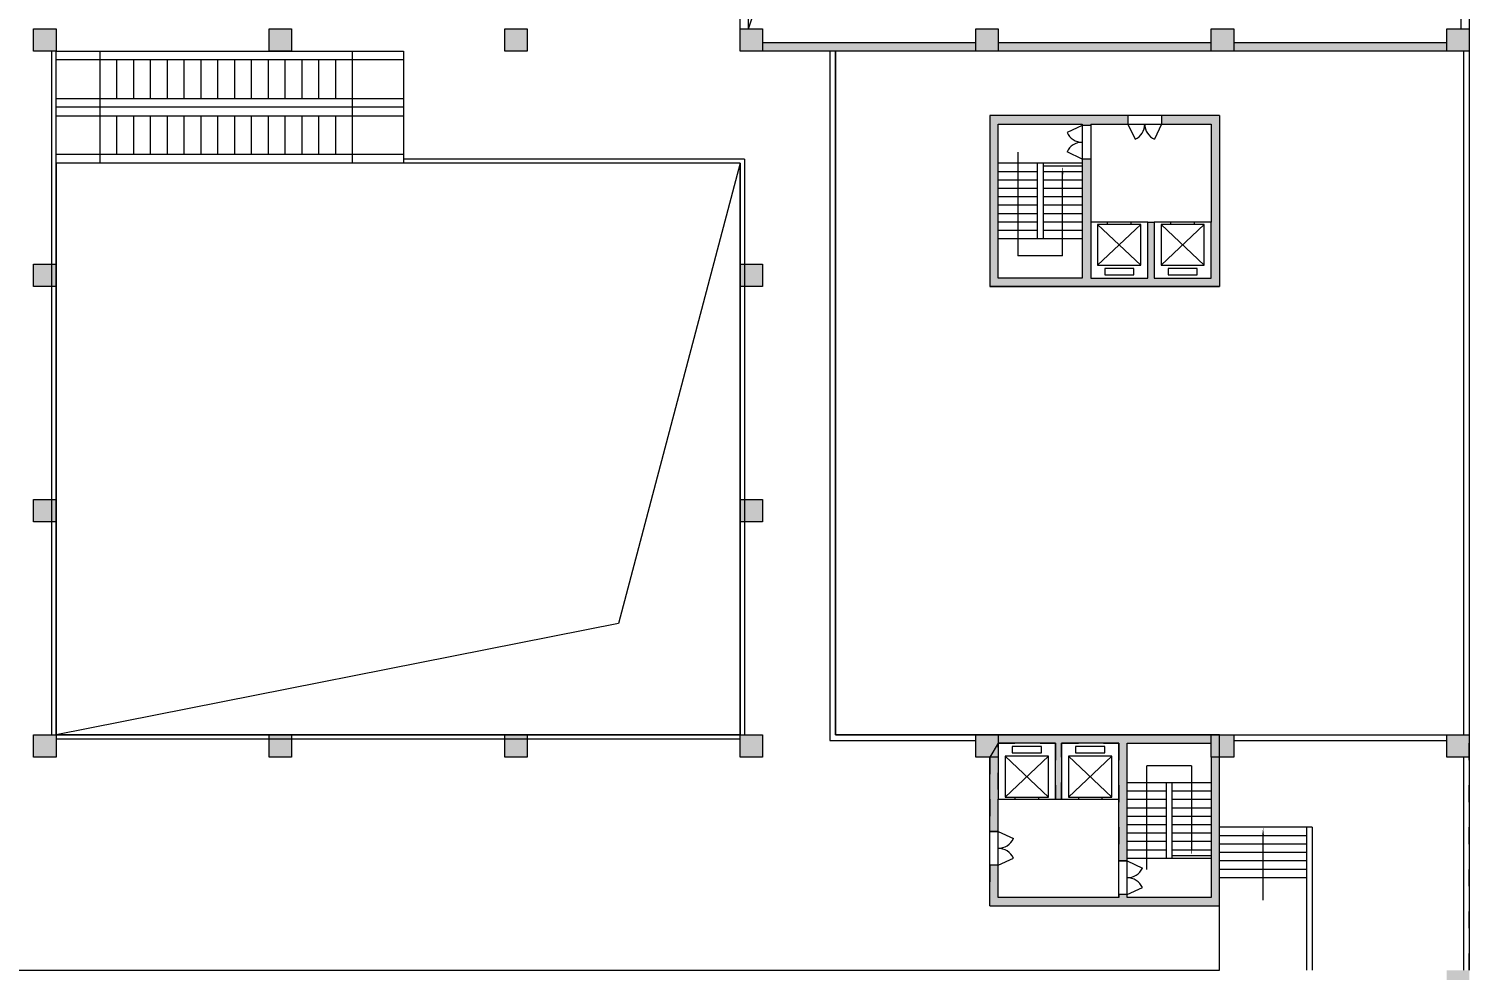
# Model space of a CAD drawing. Header units: metres. Extents: x -302 to 587, y -65 to 94.
# Drawn here: x 392.4 to 443.8, y 10.2 to 43.8 of the extents above; entities that cross this region are included whole.
import ezdxf

# ---------------------------------------------------------------- set-up
doc = ezdxf.new("R2010")
doc.units = ezdxf.units.M
doc.linetypes.add('ACAD_ISO03W100', pattern=[30, 12, -18])
doc.layers.get('0').update_dxf_attribs({"lineweight": 9})
for name, color, linetype, lineweight in [('fanghuo', 1, 'Continuous', 9), ('furniture', 3, 'Continuous', 5), ('glass', 5, 'Continuous', 5), ('hatch', 212, 'ACAD_ISO03W100', 5), ('ProfileEdges', 7, 'Continuous', 9), ('PUB_TEXT', 7, 'Continuous', 9), ('stair', 30, 'Continuous', 9), ('tonggao', 4, 'ACAD_ISO03W100', 5), ('zhuwang', 2, 'Continuous', 13)]:
    doc.layers.add(name, color=color, linetype=linetype, lineweight=lineweight)
doc.dimstyles.new('myyyy', dxfattribs={"dimtxt": 1, "dimasz": 0.18, "dimexe": 0.18, "dimexo": 0.0625, "dimgap": 0.09, "dimtad": 0, "dimtoh": 1, "dimdec": 3, "dimrnd": 0.001, "dimzin": 0, "dimdsep": 46, "dimtxsty": 'Standard', "dimcen": 0.09, "dimadec": 0, "dimazin": 0, "dimtfac": 1, "dimtdec": 3, "dimtofl": 0, "dimtmove": 0, "dimatfit": 3, "dimfxl": 1, "dimtolj": 1, "dimtzin": 0, "dimarcsym": 0})

# ---------------------------------------------------------------- blocks, each defined once
blk = doc.blocks.new('*D113')
at = {"layer": 'Defpoints', "color": 0, "ltscale": 3, "transparency": 16777216}
for p in [(361.567, 68.96), (384.214, 68.96), (410.214, -32.64)]:
    blk.add_point(p, dxfattribs=at)
at = {"layer": 'PUB_TEXT', "color": 0, "lineweight": -2, "ltscale": 3, "transparency": 16777216}
for p, q in [((384.151, 68.96), (361.387, 68.96)), ((361.567, 68.78), (361.567, 20.666)), ((361.567, -32.46), (361.567, 15.653)), ((410.151, -32.64), (361.387, -32.64))]:
    blk.add_line(p, q, dxfattribs=at)
at = {"layer": 'PUB_TEXT', "color": 0, "ltscale": 3, "transparency": 16777216}
for points in [[(361.537, 68.78), (361.597, 68.78), (361.567, 68.96)], [(361.537, -32.46), (361.597, -32.46), (361.567, -32.64)]]:
    blk.add_solid(points, dxfattribs=at)
at = {"layer": 'PUB_TEXT', "color": 0, "ltscale": 3, "transparency": 16777216, "insert": (361.567, 18.16), "char_height": 1, "attachment_point": 5, "rotation": 90}
blk.add_mtext('\\A1;101.600', dxfattribs=at)

msp = doc.modelspace()

# ---------------------------------------------------------------- hatches: boundary and pattern name
at = {"layer": 'hatch', "ltscale": 0.05}
h = msp.add_hatch(color=256, dxfattribs=at)
h.dxf.hatch_style = 1
h.paths.add_polyline_path([(393.4136, 43.7598), (392.6136, 43.7598), (392.6136, 42.9598), (393.4136, 42.9598)])
h = msp.add_hatch(color=256, dxfattribs=at)
h.dxf.hatch_style = 1
h.paths.add_polyline_path([(401.8136, 43.7598), (401.0136, 43.7598), (401.0136, 42.9598), (401.8136, 42.9598)])
h = msp.add_hatch(color=256, dxfattribs=at)
h.dxf.hatch_style = 1
h.paths.add_polyline_path([(410.2136, 43.7598), (409.4136, 43.7598), (409.4136, 42.9598), (410.2136, 42.9598)])
h = msp.add_hatch(color=256, dxfattribs=at)
h.dxf.hatch_style = 1
h.paths.add_polyline_path([(418.6136, 43.7598), (417.8136, 43.7598), (417.8136, 42.9598), (418.6136, 42.9598)])
h = msp.add_hatch(color=256, dxfattribs=at)
h.dxf.hatch_style = 1
h.paths.add_polyline_path([(427.0136, 43.7598), (426.2136, 43.7598), (426.2136, 42.9598), (427.0136, 42.9598)])
h = msp.add_hatch(color=256, dxfattribs=at)
h.dxf.hatch_style = 1
h.paths.add_polyline_path([(435.4136, 43.7598), (434.6136, 43.7598), (434.6136, 42.9598), (435.4136, 42.9598)])
h = msp.add_hatch(color=256, dxfattribs=at)
h.dxf.hatch_style = 1
h.paths.add_polyline_path([(443.8136, 43.7598), (443.0136, 43.7598), (443.0136, 42.9598), (443.8136, 42.9598)])
h = msp.add_hatch(color=256, dxfattribs=at)
h.dxf.hatch_style = 1
h.paths.add_polyline_path([(426.2136, 43.2598), (418.6136, 43.2598), (418.6136, 42.9598), (426.2136, 42.9598)])
h = msp.add_hatch(color=256, dxfattribs=at)
h.dxf.hatch_style = 1
h.paths.add_polyline_path([(434.6136, 43.2598), (427.0136, 43.2598), (427.0136, 42.9598), (434.6136, 42.9598)])
h = msp.add_hatch(color=256, dxfattribs=at)
h.dxf.hatch_style = 1
h.paths.add_polyline_path([(443.0136, 43.2598), (435.4136, 43.2598), (435.4136, 42.9598), (443.0136, 42.9598)])
h = msp.add_hatch(color=256, dxfattribs=at)
h.dxf.hatch_style = 1
h.paths.add_polyline_path([(431.642, 40.6598), (426.7136, 40.6598), (426.7136, 34.5598), (434.9136, 34.5598), (434.9136, 40.6598), (432.842, 40.6598), (432.842, 40.3598), (434.6136, 40.3598), (434.6136, 36.8598), (434.6136, 34.8598), (432.5736, 34.8598), (432.5736, 36.8598), (432.3536, 36.8598), (432.3536, 34.8598), (430.3136, 34.8598), (430.3136, 39.1098), (430.0136, 39.1098), (430.0136, 34.8598), (427.0136, 34.8598), (427.0136, 40.3598), (430.0136, 40.3598), (430.0136, 40.3098), (430.3136, 40.3098), (430.3136, 40.3598), (431.642, 40.3598)])
h = msp.add_hatch(color=256, dxfattribs=at)
h.dxf.hatch_style = 1
h.paths.add_polyline_path([(393.4136, 35.3598), (392.6136, 35.3598), (392.6136, 34.5598), (393.4136, 34.5598)])
h = msp.add_hatch(color=256, dxfattribs=at)
h.dxf.hatch_style = 1
h.paths.add_polyline_path([(418.6136, 35.3598), (417.8136, 35.3598), (417.8136, 34.5598), (418.6136, 34.5598)])
h = msp.add_hatch(color=256, dxfattribs=at)
h.dxf.hatch_style = 1
h.paths.add_polyline_path([(393.4136, 26.9598), (392.6136, 26.9598), (392.6136, 26.1598), (393.4136, 26.1598)])
h = msp.add_hatch(color=256, dxfattribs=at)
h.dxf.hatch_style = 1
h.paths.add_polyline_path([(418.6136, 26.9598), (417.8136, 26.9598), (417.8136, 26.1598), (418.6136, 26.1598)])
h = msp.add_hatch(color=256, dxfattribs=at)
h.dxf.hatch_style = 1
h.paths.add_polyline_path([(393.4136, 18.5598), (392.6136, 18.5598), (392.6136, 17.7598), (393.4136, 17.7598)])
h = msp.add_hatch(color=256, dxfattribs=at)
h.dxf.hatch_style = 1
h.paths.add_polyline_path([(401.8136, 18.5598), (401.0136, 18.5598), (401.0136, 17.7598), (401.8136, 17.7598)])
h = msp.add_hatch(color=256, dxfattribs=at)
h.dxf.hatch_style = 1
h.paths.add_polyline_path([(410.2136, 18.5598), (409.4136, 18.5598), (409.4136, 17.7598), (410.2136, 17.7598)])
h = msp.add_hatch(color=256, dxfattribs=at)
h.dxf.hatch_style = 1
h.paths.add_polyline_path([(418.6136, 18.5598), (417.8136, 18.5598), (417.8136, 17.7598), (418.6136, 17.7598)])
h = msp.add_hatch(color=256, dxfattribs=at)
h.dxf.hatch_style = 1
h.paths.add_polyline_path([(427.0136, 18.5598), (426.2136, 18.5598), (426.2136, 17.7598), (427.0136, 17.7598)])
h = msp.add_hatch(color=256, dxfattribs=at)
h.dxf.hatch_style = 1
h.paths.add_polyline_path([(434.6136, 18.5598), (427.0136, 18.5598), (427.0136, 18.2598), (429.0536, 18.2598), (429.0536, 16.2598), (429.2736, 16.2598), (429.2736, 18.2598), (431.3136, 18.2598), (431.3136, 14.0598), (431.6136, 14.0598), (431.6136, 18.2598), (434.6136, 18.2598)])
h = msp.add_hatch(color=256, dxfattribs=at)
h.dxf.hatch_style = 1
h.paths.add_polyline_path([(435.4136, 18.5598), (434.6136, 18.5598), (434.6136, 17.7598), (435.4136, 17.7598)])
h = msp.add_hatch(color=256, dxfattribs=at)
h.dxf.hatch_style = 1
h.paths.add_polyline_path([(443.8136, 18.5598), (443.0136, 18.5598), (443.0136, 17.7598), (443.8136, 17.7598)])
h = msp.add_hatch(color=256, dxfattribs=at)
h.dxf.hatch_style = 1
h.paths.add_polyline_path([(427.0136, 18.2598), (426.7136, 17.7598), (426.7136, 15.1098), (427.0136, 15.1098)])
h = msp.add_hatch(color=256, dxfattribs=at)
h.dxf.hatch_style = 1
h.paths.add_polyline_path([(434.9136, 17.7598), (434.6136, 17.7598), (434.6136, 12.7598), (431.6136, 12.7598), (431.6136, 12.8598), (431.3136, 12.8598), (431.3136, 12.7598), (427.0136, 12.7598), (427.0136, 13.9098), (426.7136, 13.9098), (426.7136, 12.4598), (434.9136, 12.4598)])
h = msp.add_hatch(color=256, dxfattribs=at)
h.dxf.hatch_style = 1
h.paths.add_polyline_path([(443.8136, 10.1598), (443.0136, 10.1598), (443.0136, 9.3598), (443.8136, 9.3598)])

# ---------------------------------------------------------------- linework, layer by layer
at = {"ltscale": 0.05}
for p, q in [((417.8136, 43.7598), (417.8136, 68.1598)), ((418.1136, 43.7598), (418.1136, 68.1598)), ((393.4136, 42.9598), (393.2636, 42.9598)), ((421.0136, 42.9598), (421.0136, 18.3598)), ((421.2136, 42.9598), (421.2136, 18.5598)), ((443.8136, 42.9598), (443.8136, 18.5598)), ((431.642, 40.6598), (431.642, 40.3598)), ((432.842, 40.6598), (432.842, 40.3598)), ((430.3136, 40.3098), (430.0136, 40.3098)), ((427.7136, 39.3598), (427.7136, 35.6598)), ((430.3136, 39.1098), (430.0136, 39.1098)), ((429.3136, 35.6598), (429.3136, 38.6598)), ((432.3536, 36.8598), (432.5736, 36.8598)), ((429.3136, 35.6598), (427.7136, 35.6598)), ((421.2136, 18.5598), (443.8136, 18.5598)), ((421.0136, 18.3598), (426.2136, 18.3598)), ((435.4136, 18.3598), (443.0136, 18.3598)), ((443.6136, 17.7598), (443.6136, 10.1598)), ((443.8136, 17.7598), (443.8136, 10.1598)), ((433.9136, 17.4598), (432.3136, 17.4598)), ((432.3136, 13.7598), (432.3136, 17.4598)), ((433.9136, 17.4598), (433.9136, 14.4598)), ((427.0136, 15.1098), (426.7136, 15.1098)), ((438.0136, 15.2598), (434.9136, 15.2598)), ((438.0136, 14.9598), (434.9136, 14.9598)), ((436.4636, 12.6598), (436.4636, 15.0598)), ((438.0136, 15.2598), (438.0136, 10.1598)), ((438.2136, 15.2598), (438.0136, 15.2598)), ((438.2136, 15.2598), (438.2136, 10.1598)), ((438.0136, 14.6598), (434.9136, 14.6598)), ((427.0136, 13.9098), (426.7136, 13.9098)), ((431.6136, 14.0598), (431.3136, 14.0598)), ((438.0136, 14.3598), (434.9136, 14.3598)), ((438.0136, 14.0598), (434.9136, 14.0598)), ((438.0136, 13.7598), (434.9136, 13.7598)), ((438.0136, 13.4598), (434.9136, 13.4598)), ((431.6136, 12.8598), (431.3136, 12.8598))]:
    msp.add_line(p, q, dxfattribs=at)
at = {"ltscale": 3}
msp.add_line((418.1136, 43.7598), (424.1933, 62.2752), dxfattribs=at)
at = {"linetype": 'ACAD_ISO03W100', "ltscale": 0.05}
msp.add_line((443.8136, 17.7598), (443.8136, 10.1598), dxfattribs=at)
at = {"ltscale": 0.05}
for points in [[(429.3136, 38.5598, 0.06, 0, 0), (429.3136, 38.8598, 0, 0, 0)], [(436.4636, 14.9598, 0.06, 0, 0), (436.4636, 15.2598, 0, 0, 0)], [(433.9136, 14.5598, 0.06, 0, 0), (433.9136, 14.2598, 0, 0, 0)]]:
    msp.add_lwpolyline(points, format="xyseb", dxfattribs=at)
at = {"layer": 'fanghuo', "ltscale": 3}
for points in [[(417.8136, 51.3598), (401.8136, 51.3598), (401.8136, 68.9598), (384.2136, 68.9598), (384.2136, 10.1598), (434.9136, 10.1598), (434.9136, 18.5598), (421.2136, 18.5598), (421.2136, 42.9598), (417.8136, 42.9598), (417.8136, 51.3598)], [(417.8136, 38.9598), (393.4136, 38.9598), (393.4136, 18.5598), (417.8136, 18.5598), (417.8136, 38.9598)]]:
    msp.add_lwpolyline(points, dxfattribs=at)
at = {"layer": 'furniture', "ltscale": 0.05}
msp.add_line((443.6136, 42.9598), (443.6136, 18.5598), dxfattribs=at)
at = {"layer": 'glass', "ltscale": 0.05}
for p, q in [((430.0136, 40.3098), (429.4696, 40.0568)), ((431.642, 40.3598), (431.895, 39.8158)), ((432.842, 40.3598), (432.589, 39.8158)), ((430.0136, 39.1098), (429.4696, 39.3628)), ((427.0136, 15.1098), (427.5577, 14.8568)), ((427.0136, 13.9098), (427.5577, 14.1628)), ((431.6136, 14.0598), (432.1577, 13.8068)), ((431.6136, 12.8598), (432.1577, 13.1128))]:
    msp.add_line(p, q, dxfattribs=at)
for centre, start, end in [((431.642, 40.3598), 294.93796, 0), ((432.842, 40.3598), 180, 245.06204), ((430.0136, 40.3098), 204.93796, 270), ((430.0136, 39.1098), 90, 155.06204), ((427.0136, 15.1098), 270, 335.06204), ((427.0136, 13.9098), 24.93796, 90), ((431.6136, 14.0598), 270, 335.06204), ((431.6136, 12.8598), 24.93796, 90)]:
    msp.add_arc(centre, 0.6, start, end, dxfattribs=at)
at = {"layer": 'hatch', "ltscale": 0.05}
for p, q in [((427.0136, 18.5598), (427.0136, 18.2598)), ((434.6136, 18.5598), (427.0136, 18.5598)), ((427.0136, 18.5598), (427.0136, 18.2598)), ((434.6136, 18.2598), (434.6136, 18.5598)), ((427.0136, 18.2598), (426.7136, 17.7598)), ((427.0136, 18.2598), (429.0536, 18.2598)), ((427.0136, 15.1098), (427.0136, 18.2598)), ((429.0536, 18.2598), (429.0536, 16.2598)), ((429.2736, 16.2598), (429.2736, 18.2598)), ((429.2736, 18.2598), (431.3136, 18.2598)), ((431.3136, 18.2598), (431.3136, 14.0598)), ((431.6136, 14.0598), (431.6136, 18.2598)), ((431.6136, 18.2598), (434.6136, 18.2598)), ((426.7136, 17.7598), (426.7136, 15.1098)), ((429.0536, 16.2598), (429.2736, 16.2598)), ((426.7136, 15.1098), (427.0136, 15.1098)), ((431.3136, 14.0598), (431.6136, 14.0598))]:
    msp.add_line(p, q, dxfattribs=at)
msp.add_lwpolyline([(426.7136, 13.9098), (426.7136, 12.4598), (434.9136, 12.4598), (434.9136, 17.7598), (434.6136, 17.7598), (434.6136, 12.7598), (431.6136, 12.7598), (431.6136, 12.8598), (431.3136, 12.8598), (431.3136, 12.7598), (427.0136, 12.7598), (427.0136, 13.9098), (426.7136, 13.9098)], dxfattribs=at)
at = {"layer": 'ProfileEdges', "ltscale": 0.05}
for p, q in [((443.5136, 51.3598), (443.5136, 43.7598)), ((443.8136, 51.3598), (443.8136, 42.9598)), ((426.2136, 43.2598), (418.6136, 43.2598)), ((434.6136, 43.2598), (427.0136, 43.2598)), ((443.0136, 43.2598), (435.4136, 43.2598)), ((393.2636, 18.5598), (393.2636, 42.9598)), ((393.4136, 18.5598), (393.4136, 42.9598)), ((426.2136, 42.9598), (418.6136, 42.9598)), ((434.6136, 42.9598), (427.0136, 42.9598)), ((443.0136, 42.9598), (435.4136, 42.9598)), ((417.9636, 39.1098), (405.8036, 39.1098)), ((417.9636, 39.1098), (417.9636, 18.5598)), ((417.8136, 38.9598), (405.8036, 38.9598)), ((417.8136, 38.9598), (413.4702, 22.5352)), ((417.8136, 38.9598), (417.8136, 18.5598)), ((434.9136, 34.5598), (426.7136, 34.5598)), ((413.4702, 22.5352), (393.4136, 18.5598)), ((417.8136, 18.5598), (393.4136, 18.5598)), ((417.8136, 18.4098), (393.4136, 18.4098))]:
    msp.add_line(p, q, dxfattribs=at)
at = {"layer": 'stair'}
for p, q in [((405.8036, 42.6498), (393.4136, 42.6498)), ((394.9736, 42.9598), (394.9736, 38.9598)), ((395.5736, 42.6498), (395.5736, 41.2698)), ((396.1736, 42.6498), (396.1736, 41.2698)), ((396.7736, 42.6498), (396.7736, 41.2698)), ((397.3736, 42.6498), (397.3736, 41.2698)), ((397.9736, 42.6498), (397.9736, 41.2698)), ((398.5736, 42.6498), (398.5736, 41.2698)), ((399.1736, 42.6498), (399.1736, 41.2698)), ((399.7736, 42.6498), (399.7736, 41.2698)), ((400.3736, 42.6498), (400.3736, 41.2698)), ((400.9736, 42.6498), (400.9736, 41.2698)), ((401.5736, 42.6498), (401.5736, 41.2698)), ((402.1736, 42.6498), (402.1736, 41.2698)), ((402.7736, 42.6498), (402.7736, 41.2698)), ((403.3736, 42.6498), (403.3736, 41.2698)), ((403.9736, 42.9598), (403.9736, 38.9598)), ((393.4136, 41.2698), (405.8036, 41.2698)), ((405.8036, 40.9598), (393.4136, 40.9598)), ((393.4136, 40.6498), (405.8036, 40.6498)), ((395.5736, 40.6498), (395.5736, 39.2698)), ((396.1736, 40.6498), (396.1736, 39.2698)), ((396.7736, 40.6498), (396.7736, 39.2698)), ((397.3736, 40.6498), (397.3736, 39.2698)), ((397.9736, 40.6498), (397.9736, 39.2698)), ((398.5736, 40.6498), (398.5736, 39.2698)), ((399.1736, 40.6498), (399.1736, 39.2698)), ((399.7736, 40.6498), (399.7736, 39.2698)), ((400.3736, 40.6498), (400.3736, 39.2698)), ((400.9736, 40.6498), (400.9736, 39.2698)), ((401.5736, 40.6498), (401.5736, 39.2698)), ((402.1736, 40.6498), (402.1736, 39.2698)), ((402.7736, 40.6498), (402.7736, 39.2698)), ((403.3736, 40.6498), (403.3736, 39.2698)), ((434.9136, 40.6598), (426.7136, 40.6598)), ((426.7136, 40.6598), (426.7136, 34.5598)), ((427.0136, 34.8598), (427.0136, 40.3598)), ((430.0136, 40.3598), (430.0136, 34.8598)), ((430.3136, 40.3598), (430.3136, 34.8598)), ((405.8036, 39.2698), (393.4136, 39.2698)), ((428.4136, 38.9598), (427.0136, 38.9598)), ((428.4136, 38.6598), (427.0136, 38.6598)), ((428.4136, 36.2598), (428.4136, 38.9598)), ((428.6136, 38.9598), (428.6136, 36.2598)), ((430.0136, 38.9598), (428.6136, 38.9598)), ((430.0136, 38.8598), (428.6136, 38.8598)), ((430.0136, 38.6598), (428.6136, 38.6598)), ((428.4136, 38.3598), (427.0136, 38.3598)), ((428.4136, 38.0598), (427.0136, 38.0598)), ((430.0136, 38.3598), (428.6136, 38.3598)), ((430.0136, 38.0598), (428.6136, 38.0598)), ((428.4136, 37.7598), (427.0136, 37.7598)), ((430.0136, 37.7598), (428.6136, 37.7598)), ((428.4136, 37.4598), (427.0136, 37.4598)), ((428.4136, 37.1598), (427.0136, 37.1598)), ((430.0136, 37.4598), (428.6136, 37.4598)), ((430.0136, 37.1598), (428.6136, 37.1598)), ((428.4136, 36.8598), (427.0136, 36.8598)), ((428.4136, 36.5598), (427.0136, 36.5598)), ((430.0136, 36.8598), (428.6136, 36.8598)), ((430.0136, 36.5598), (428.6136, 36.5598)), ((432.3536, 36.8598), (430.3136, 36.8598)), ((430.3136, 36.8598), (430.3136, 34.8598)), ((432.1056, 36.7798), (430.5616, 36.7798)), ((430.5616, 36.7798), (430.5616, 35.3238)), ((432.1056, 36.7798), (430.5616, 35.3238)), ((432.1056, 35.3238), (430.5616, 36.7798)), ((430.9136, 36.8598), (430.9136, 36.8598)), ((430.9136, 36.7798), (430.9136, 36.8598)), ((431.7536, 36.7798), (431.7536, 36.8598)), ((432.1056, 35.3238), (432.1056, 36.7798)), ((432.3536, 34.8598), (432.3536, 36.8598)), ((434.6136, 36.8598), (432.5736, 36.8598)), ((432.5736, 36.8598), (432.5736, 34.8598)), ((434.3656, 36.7798), (432.8216, 36.7798)), ((432.8216, 36.7798), (432.8216, 35.3238)), ((434.3656, 36.7798), (432.8216, 35.3238)), ((434.3656, 35.3238), (432.8216, 36.7798)), ((433.1736, 36.8598), (433.1736, 36.8598)), ((433.1736, 36.7798), (433.1736, 36.8598)), ((434.0136, 36.7798), (434.0136, 36.8598)), ((434.3656, 35.3238), (434.3656, 36.7798)), ((434.6136, 34.8598), (434.6136, 36.8598)), ((428.4136, 36.2598), (427.0136, 36.2598)), ((430.0136, 36.2598), (428.6136, 36.2598)), ((430.5616, 35.3238), (432.1056, 35.3238)), ((431.8536, 35.2038), (430.8136, 35.2038)), ((430.8136, 35.2038), (430.8136, 34.9798)), ((430.8136, 34.9798), (431.8536, 34.9798)), ((431.8536, 34.9798), (431.8536, 35.2038)), ((432.8216, 35.3238), (434.3656, 35.3238)), ((434.1136, 35.2038), (433.0736, 35.2038)), ((433.0736, 35.2038), (433.0736, 34.9798)), ((433.0736, 34.9798), (434.1136, 34.9798)), ((434.1136, 34.9798), (434.1136, 35.2038)), ((426.7136, 34.5598), (434.9136, 34.5598)), ((430.0136, 34.8598), (427.0136, 34.8598)), ((430.3136, 34.8598), (432.3536, 34.8598)), ((432.5736, 34.8598), (434.6136, 34.8598)), ((434.6136, 18.5598), (427.0136, 18.5598)), ((429.0536, 18.2598), (427.0136, 18.2598)), ((427.0136, 18.2598), (427.0136, 16.2598)), ((428.5536, 18.1398), (427.5136, 18.1398)), ((427.5136, 18.1398), (427.5136, 17.9158)), ((428.5536, 17.9158), (428.5536, 18.1398)), ((429.0536, 16.2598), (429.0536, 18.2598)), ((431.3136, 18.2598), (429.2736, 18.2598)), ((429.2736, 18.2598), (429.2736, 16.2598)), ((430.8136, 18.1398), (429.7736, 18.1398)), ((429.7736, 18.1398), (429.7736, 17.9158)), ((430.8136, 17.9158), (430.8136, 18.1398)), ((431.3136, 16.2598), (431.3136, 18.2598)), ((431.3136, 12.7598), (431.3136, 18.2598)), ((431.6136, 12.7598), (431.6136, 18.2598)), ((431.6136, 18.2598), (434.6136, 18.2598)), ((428.8056, 17.7958), (427.2616, 17.7958)), ((427.2616, 17.7958), (427.2616, 16.3398)), ((427.2616, 16.3398), (428.8056, 17.7958)), ((427.2616, 17.7958), (428.8056, 16.3398)), ((427.5136, 17.9158), (428.5536, 17.9158)), ((428.8056, 16.3398), (428.8056, 17.7958)), ((431.0656, 17.7958), (429.5216, 17.7958)), ((429.5216, 17.7958), (429.5216, 16.3398)), ((429.5216, 16.3398), (431.0656, 17.7958)), ((429.5216, 17.7958), (431.0656, 16.3398)), ((429.7736, 17.9158), (430.8136, 17.9158)), ((431.0656, 16.3398), (431.0656, 17.7958)), ((434.6136, 17.7598), (434.6136, 12.7598)), ((434.9136, 12.4598), (434.9136, 17.7598)), ((431.6136, 16.8598), (433.0136, 16.8598)), ((431.6136, 16.5598), (433.0136, 16.5598)), ((433.0136, 14.1598), (433.0136, 16.8598)), ((433.2136, 16.8598), (433.2136, 14.1598)), ((433.2136, 16.8598), (434.6136, 16.8598)), ((433.2136, 16.5598), (434.6136, 16.5598)), ((427.0136, 16.2598), (429.0536, 16.2598)), ((427.2616, 16.3398), (428.8056, 16.3398)), ((427.6136, 16.3398), (427.6136, 16.2598)), ((428.4536, 16.3398), (428.4536, 16.2598)), ((428.4536, 16.2598), (428.4536, 16.2598)), ((429.2736, 16.2598), (431.3136, 16.2598)), ((429.5216, 16.3398), (431.0656, 16.3398)), ((429.8736, 16.3398), (429.8736, 16.2598)), ((430.7136, 16.3398), (430.7136, 16.2598)), ((430.7136, 16.2598), (430.7136, 16.2598)), ((431.6136, 16.2598), (433.0136, 16.2598)), ((431.6136, 15.9598), (433.0136, 15.9598)), ((433.2136, 16.2598), (434.6136, 16.2598)), ((433.2136, 15.9598), (434.6136, 15.9598)), ((431.6136, 15.6598), (433.0136, 15.6598)), ((433.2136, 15.6598), (434.6136, 15.6598)), ((431.6136, 15.3598), (433.0136, 15.3598)), ((431.6136, 15.0598), (433.0136, 15.0598)), ((433.2136, 15.3598), (434.6136, 15.3598)), ((433.2136, 15.0598), (434.6136, 15.0598)), ((431.6136, 14.7598), (433.0136, 14.7598)), ((431.6136, 14.4598), (433.0136, 14.4598)), ((433.2136, 14.7598), (434.6136, 14.7598)), ((433.2136, 14.4598), (434.6136, 14.4598)), ((431.6136, 14.1598), (433.0136, 14.1598)), ((433.2136, 14.1598), (434.6136, 14.1598)), ((426.7136, 12.4598), (434.9136, 12.4598))]:
    msp.add_line(p, q, dxfattribs=at)
at = {"layer": 'stair', "ltscale": 0.05}
for p, q in [((434.9136, 40.6598), (434.9136, 34.5598)), ((427.0136, 40.3598), (430.0136, 40.3598)), ((430.3136, 40.3598), (434.6136, 40.3598)), ((434.6136, 40.3598), (434.6136, 36.8598)), ((428.6136, 38.9598), (428.4136, 38.9598)), ((428.6136, 36.2598), (428.4136, 36.2598)), ((426.7136, 12.4598), (426.7136, 17.7598)), ((433.0136, 16.8598), (433.2136, 16.8598)), ((427.0136, 12.7598), (427.0136, 16.2598)), ((429.0536, 16.2598), (429.2736, 16.2598)), ((433.0136, 14.1598), (433.2136, 14.1598)), ((433.2136, 14.2598), (434.6136, 14.2598)), ((431.3136, 12.7598), (427.0136, 12.7598)), ((434.6136, 12.7598), (431.6136, 12.7598))]:
    msp.add_line(p, q, dxfattribs=at)
at = {"layer": 'stair'}
msp.add_lwpolyline([(405.8036, 38.9598), (393.4136, 38.9598), (393.4136, 42.9598), (405.8036, 42.9598), (405.8036, 38.9598)], dxfattribs=at)
at = {"layer": 'tonggao', "ltscale": 0.05}
msp.add_line((443.8136, 10.1598), (443.8136, 18.5598), dxfattribs=at)
at = {"layer": 'zhuwang'}
for points in [[(392.6136, 43.7598), (393.4136, 43.7598), (393.4136, 42.9598), (392.6136, 42.9598)], [(401.0136, 43.7598), (401.8136, 43.7598), (401.8136, 42.9598), (401.0136, 42.9598)], [(409.4136, 43.7598), (410.2136, 43.7598), (410.2136, 42.9598), (409.4136, 42.9598)], [(417.8136, 43.7598), (418.6136, 43.7598), (418.6136, 42.9598), (417.8136, 42.9598)], [(426.2136, 43.7598), (427.0136, 43.7598), (427.0136, 42.9598), (426.2136, 42.9598)], [(434.6136, 43.7598), (435.4136, 43.7598), (435.4136, 42.9598), (434.6136, 42.9598)], [(443.0136, 43.7598), (443.8136, 43.7598), (443.8136, 42.9598), (443.0136, 42.9598)], [(392.6136, 35.3598), (393.4136, 35.3598), (393.4136, 34.5598), (392.6136, 34.5598)], [(417.8136, 35.3598), (418.6136, 35.3598), (418.6136, 34.5598), (417.8136, 34.5598)], [(392.6136, 26.9598), (393.4136, 26.9598), (393.4136, 26.1598), (392.6136, 26.1598)], [(417.8136, 26.9598), (418.6136, 26.9598), (418.6136, 26.1598), (417.8136, 26.1598)], [(392.6136, 18.5598), (393.4136, 18.5598), (393.4136, 17.7598), (392.6136, 17.7598)], [(401.0136, 18.5598), (401.8136, 18.5598), (401.8136, 17.7598), (401.0136, 17.7598)], [(409.4136, 18.5598), (410.2136, 18.5598), (410.2136, 17.7598), (409.4136, 17.7598)], [(417.8136, 18.5598), (418.6136, 18.5598), (418.6136, 17.7598), (417.8136, 17.7598)], [(426.2136, 18.5598), (427.0136, 18.5598), (427.0136, 17.7598), (426.2136, 17.7598)], [(434.6136, 18.5598), (435.4136, 18.5598), (435.4136, 17.7598), (434.6136, 17.7598)], [(443.0136, 18.5598), (443.8136, 18.5598), (443.8136, 17.7598), (443.0136, 17.7598)]]:
    msp.add_lwpolyline(points, close=True, dxfattribs=at)

# ---------------------------------------------------------------- dimensions: what is measured, and where the dimension line sits
at = {"layer": 'PUB_TEXT', "ltscale": 3}
dim = msp.add_linear_dim(base=(361.5673, 68.9598), p1=(410.2136, -32.6402), p2=(384.2136, 68.9598), angle=270, dimstyle='myyyy', dxfattribs=at)
dim.commit()
dim.dimension.update_dxf_attribs({"geometry": '*D113', "text_midpoint": (361.5673, 18.1598)})

doc.saveas('drawing.dxf')
